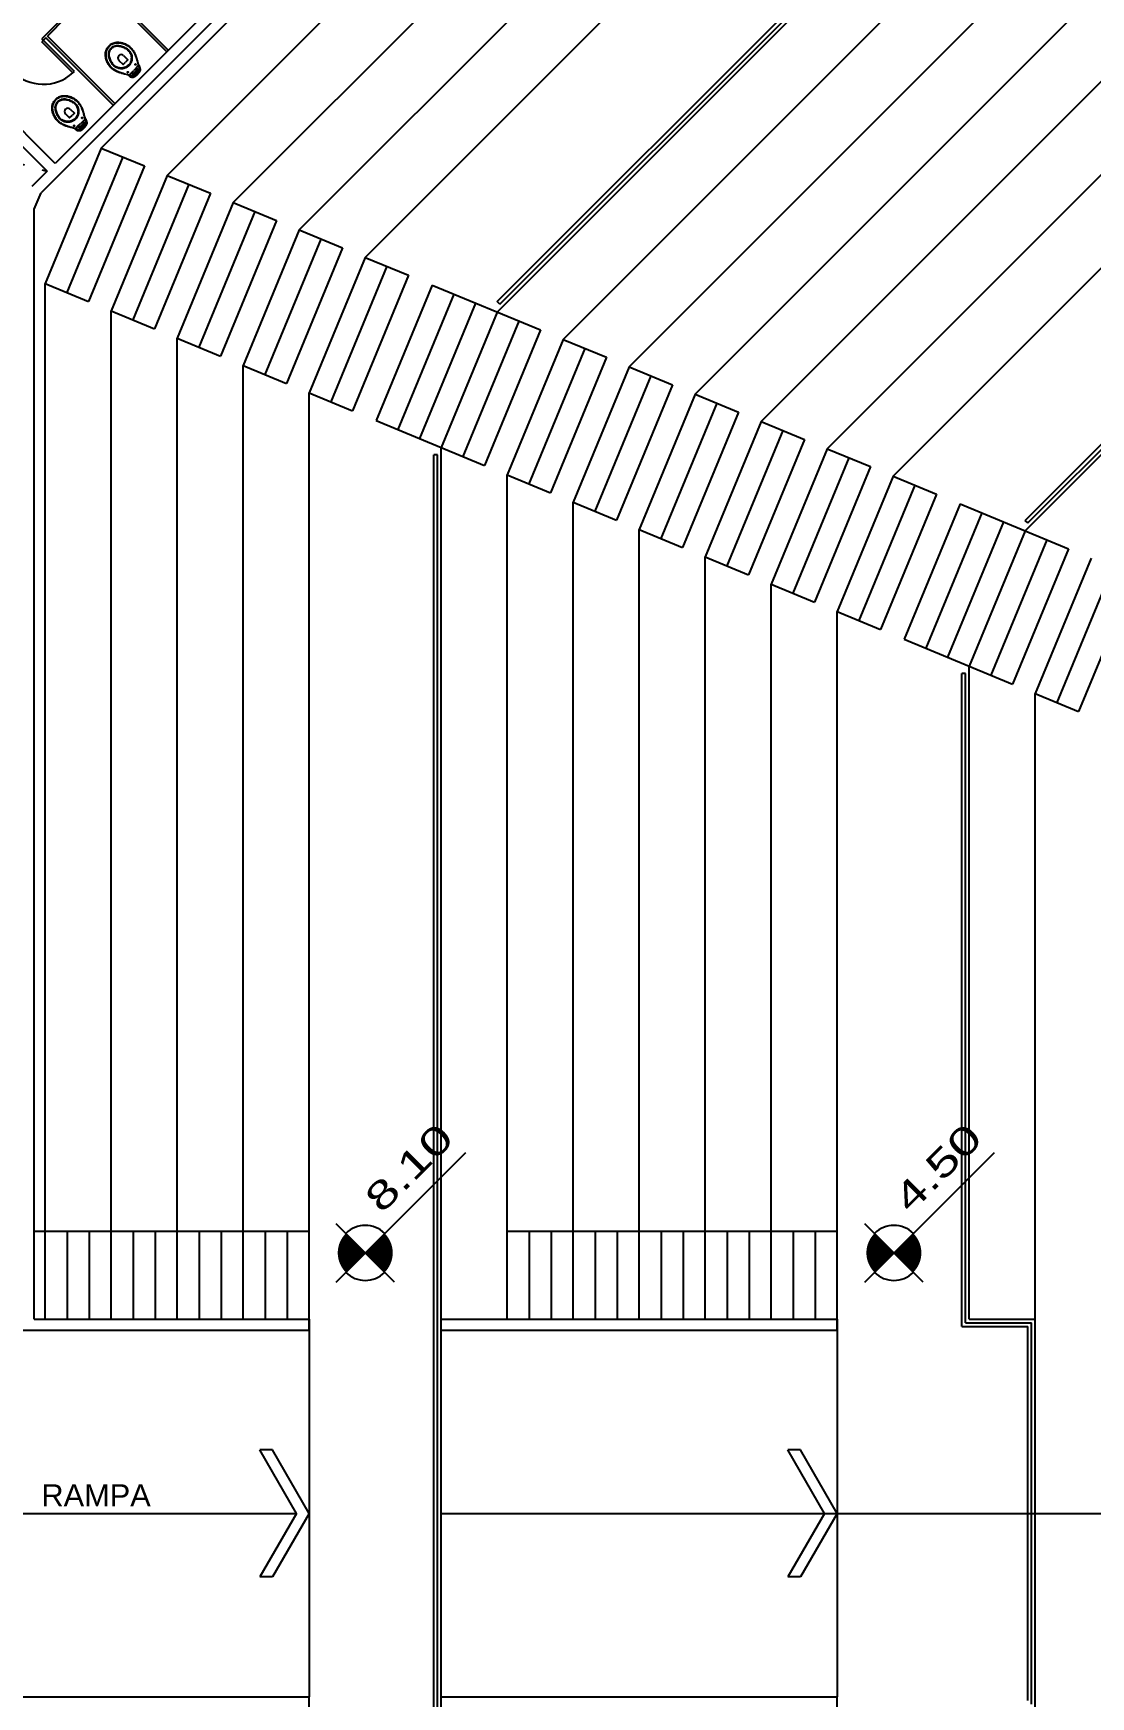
# Model space of a CAD drawing. Extents: x 964 to 1225, y -27 to 210.
# Drawn here: x 1046.77 to 1061.19, y 132.08 to 154.76 of the extents above; entities that cross this region are included whole.
import ezdxf

# ---------------------------------------------------------------- set-up
doc = ezdxf.new("R2010")
doc.units = 0
doc.header["$LTSCALE"] = 2
doc.linetypes.add('DASHDOT2', pattern=[12.7, 6.35, -3.175, 0, -3.175])
doc.linetypes.add('HIDDEN', pattern=[0.375, 0.25, -0.125])
for name, color, linetype in [('ARQUIBANCADA-ARY', 2, 'CONTINUOUS'), ('DIVISÓRIAS-ARY', 2, 'CONTINUOUS'), ('ESQUADRIA-ARY', 2, 'CONTINUOUS'), ('INDIC-CORTE-TBS', 4, 'DASHDOT2'), ('L_DECA', 7, 'CONTINUOUS'), ('NOVOSNIVEIS', 30, 'CONTINUOUS'), ('PAREDE-ALTA-ARY', 1, 'CONTINUOUS'), ('PEÇAS-SANIT-ARY', 7, 'CONTINUOUS'), ('RAMPA-INT-ARY', 7, 'CONTINUOUS'), ('RAMPA-PROJ-ARY', 7, 'HIDDEN'), ('TEXTO-PB-COR-ARY', 12, 'CONTINUOUS')]:
    doc.layers.add(name, color=color, linetype=linetype)
doc.styles.add('ARIAL', font='arial.ttf', dxfattribs={"height": 0.5})
doc.styles.add('REGUA60', font='arial.ttf')

# ---------------------------------------------------------------- blocks, each defined once
blk = doc.blocks.new('RAV10')
at = {"layer": 'L_DECA'}
blk.add_lwpolyline([(4.6, -12.9), (8.2, -12.9), (8.2, -12.9), (8.7, -13), (9.2, -13.2), (9.6, -13.5), (9.9, -14), (10.1, -14.3), (10.1, -14.3), (10.1, -14.3), (10.1, -14.3), (10.1, -14.3), (10.1, -14.3), (12.2, -18), (12.2, -18), (12.5, -18.6), (12.8, -19.1), (13.1, -19.6), (13.3, -20.1), (13.3, -20.1), (13.6, -20.6), (13.9, -21.1), (14.2, -21.5), (14.5, -22.1), (14.7, -22.6), (15, -23.1), (15.3, -23.6), (15.5, -24.1), (15.5, -24.1), (15.9, -24.8), (16.3, -25.6), (16.6, -26.3), (16.9, -27), (17.2, -27.8), (17.5, -28.6), (17.8, -29.4), (18, -30.2), (18, -30.2), (18.3, -31.4), (18.6, -32.6), (18.8, -33.9), (19, -35.2), (19.1, -36.4), (19.1, -37.7), (19.1, -39), (19, -40.3), (19, -40.3), (18.8, -41.6), (18.6, -42.9), (18.2, -44.2), (17.9, -45.5), (17.4, -46.8), (16.9, -48), (16.4, -49.3), (15.8, -50.4), (15.8, -50.4), (15.2, -51.4), (14.6, -52.3), (13.9, -53.1), (13.3, -53.9), (12.5, -54.8), (11.7, -55.5), (10.9, -56.3), (10.1, -57), (10.1, -57), (9, -57.8), (7.9, -58.5), (6.6, -59.1), (5.4, -59.6), (4.1, -60), (2.8, -60.3), (1.4, -60.4), (0, -60.5), (0, -60.5), (-1.4, -60.4), (-2.7, -60.3), (-4, -60), (-5.3, -59.6), (-6.6, -59.1), (-7.8, -58.5), (-9, -57.8), (-10.1, -57), (-10.1, -57), (-10.9, -56.3), (-11.7, -55.5), (-12.5, -54.8), (-13.2, -53.9), (-13.9, -53.1), (-14.5, -52.3), (-15.1, -51.4), (-15.7, -50.4), (-15.7, -50.4), (-16.3, -49.3), (-16.9, -48), (-17.4, -46.8), (-17.8, -45.5), (-18.2, -44.2), (-18.5, -42.9), (-18.7, -41.6), (-19, -40.3), (-19, -40.3), (-19, -39), (-19, -37.7), (-19, -36.4), (-18.9, -35.2), (-18.7, -33.9), (-18.5, -32.6), (-18.2, -31.4), (-17.9, -30.2), (-17.9, -30.2), (-17.7, -29.4), (-17.4, -28.6), (-17.1, -27.8), (-16.9, -27), (-16.6, -26.3), (-16.2, -25.6), (-15.8, -24.8), (-15.5, -24.1), (-15.5, -24.1), (-15.2, -23.6), (-15, -23.1), (-14.7, -22.6), (-14.4, -22.1), (-14.2, -21.5), (-13.9, -21.1), (-13.6, -20.6), (-13.3, -20.1), (-13.3, -20.1), (-13.1, -19.6), (-12.8, -19.1), (-12.4, -18.6), (-12.1, -18), (-10.1, -14.3), (-10.1, -14.3), (-10.1, -14.3), (-10.1, -14.3), (-10.1, -14.3), (-10.1, -14.3), (-9.8, -14), (-9.8, -14), (-9.6, -13.5), (-9.1, -13.2), (-8.6, -13), (-8.1, -12.9), (-4.5, -12.9)], dxfattribs=at)
at = {"layer": 'L_DECA', "color": 1}
for points in [[(12.2, -18), (13.3, -20.1), (13.3, -20.1), (13.6, -20.6), (13.8, -21.1), (14.1, -21.5), (14.3, -22.1), (14.5, -22.6), (14.7, -23.1), (15, -23.6), (15.2, -24.1), (15.2, -24.1), (15.5, -24.8), (15.9, -25.6), (16.2, -26.3), (16.6, -27.1), (16.9, -27.8), (17.1, -28.5), (17.4, -29.4), (17.6, -30.2), (17.6, -30.2), (17.9, -31.4), (18.1, -32.6), (18.3, -33.9), (18.5, -35.2), (18.5, -36.4), (18.5, -37.7), (18.5, -39), (18.4, -40.3), (18.4, -40.3), (18.2, -41.6), (17.9, -42.9), (17.6, -44.2), (17.2, -45.5), (16.7, -46.8), (16.2, -48), (15.6, -49.3), (15, -50.4), (15, -50.4), (14.4, -51.2), (13.9, -52), (13.3, -52.8), (12.8, -53.5), (12.2, -54.2), (11.5, -54.9), (10.9, -55.5), (10.1, -56.2), (10.1, -56.2), (9, -57.1), (7.9, -57.8), (6.6, -58.4), (5.4, -58.9), (4.1, -59.3), (2.8, -59.6), (1.4, -59.8), (0, -59.8), (0, -59.8), (-1.4, -59.8), (-2.7, -59.6), (-4.1, -59.3), (-5.3, -58.9), (-6.6, -58.4), (-7.8, -57.8), (-9, -57.1), (-10.1, -56.2), (-10.1, -56.2), (-10.8, -55.5), (-11.5, -54.9), (-12.1, -54.2), (-12.7, -53.5), (-13.3, -52.8), (-13.9, -52), (-14.4, -51.2), (-14.9, -50.4), (-14.9, -50.4), (-15.5, -49.3), (-16.1, -48), (-16.6, -46.8), (-17.1, -45.5), (-17.5, -44.2), (-17.9, -42.9), (-18.1, -41.6), (-18.3, -40.3), (-18.3, -40.3), (-18.4, -39.1), (-18.5, -37.7), (-18.5, -36.4), (-18.4, -35.2), (-18.2, -33.9), (-18, -32.6), (-17.8, -31.4), (-17.5, -30.2), (-17.5, -30.2), (-17.3, -29.4), (-17, -28.6), (-16.8, -27.8), (-16.5, -27.1), (-16.2, -26.3), (-15.8, -25.6), (-15.5, -24.8), (-15.2, -24.1), (-15.2, -24.1), (-15, -23.6), (-14.7, -23.1), (-14.5, -22.6), (-14.2, -22.1), (-14, -21.5), (-13.7, -21.1), (-13.5, -20.6), (-13.2, -20.1), (-12.1, -18)], [(-12.9, -30.2), (-12.9, -30.2), (-12.4, -29.3), (-11.9, -28.4), (-11.2, -27.7), (-10.6, -26.9), (-9.9, -26.2), (-9.2, -25.6), (-8.4, -25), (-7.5, -24.4), (-6.7, -23.9), (-5.8, -23.5), (-4.9, -23.1), (-3.9, -22.8), (-3, -22.6), (-2, -22.4), (-1, -22.3), (0, -22.2), (0, -22.2), (1, -22.3), (2, -22.4), (3, -22.6), (4, -22.8), (5, -23.1), (5.8, -23.5), (6.8, -23.9), (7.6, -24.4), (8.5, -25), (9.3, -25.6), (10, -26.2), (10.6, -26.9), (11.3, -27.7), (12, -28.4), (12.5, -29.3), (13, -30.2), (13, -30.2), (13.6, -31.3), (14, -32.6), (14.3, -33.8), (14.6, -35.1), (14.7, -36.4), (14.7, -37.7), (14.7, -39), (14.4, -40.3), (14.4, -40.3), (14.2, -41.6), (13.8, -42.9), (13.4, -44.2), (12.9, -45.5), (12.4, -46.8), (11.7, -48), (11.1, -49.3), (10.4, -50.4), (10.4, -50.4), (9.4, -51.7), (8.4, -52.8), (7.2, -53.8), (5.9, -54.6), (4.5, -55.2), (3.1, -55.8), (1.5, -56.1), (0, -56.2), (0, -56.2), (-1.5, -56.1), (-3.1, -55.8), (-4.4, -55.2), (-5.8, -54.6), (-7.1, -53.8), (-8.3, -52.8), (-9.3, -51.7), (-10.3, -50.4), (-10.3, -50.4), (-11, -49.3), (-11.7, -48), (-12.3, -46.8), (-12.8, -45.5), (-13.3, -44.2), (-13.7, -42.9), (-14.1, -41.6), (-14.4, -40.3), (-14.4, -40.3), (-14.6, -39), (-14.7, -37.7), (-14.6, -36.4), (-14.5, -35.1), (-14.2, -33.8), (-13.9, -32.6), (-13.5, -31.3), (-12.9, -30.2)], [(-7.7, -9.4), (-8.1, -10.1), (-8.5, -10.8), (-8.6, -11.4), (-8.8, -12.2), (-8.8, -13.1)], [(-5.1, -12.9), (-5.1, -9.7), (-5.1, -7.8), (-5.1, -7.8), (-5.2, -7.6), (-5.3, -7.5), (-5.5, -7.4), (-5.9, -7.6), (-5.9, -7.6), (-6.4, -8), (-7.1, -8.6), (-7.7, -9.4)], [(5.1, -9.3), (5, -8.9), (4.6, -8.3), (3.9, -7.8), (3.1, -7.7), (0, -7.7), (-3.1, -7.7), (-3.1, -7.7), (-3.9, -7.8), (-4.5, -8.3), (-5, -8.9), (-5.1, -9.7)], [(4.6, -12.9), (4.6, -12.9), (4.2, -12.9), (3.9, -12.6), (3.6, -12.4), (3.6, -12), (3.6, -10.7), (3.6, -10.7), (3.6, -10.5), (3.6, -10.4), (3.7, -10.2), (3.9, -10.1), (3.9, -10.1), (3.9, -9.9), (3.9, -9.7), (3.8, -9.5), (3.6, -9.4), (0, -9.4), (-3.5, -9.4), (-3.5, -9.4), (-3.7, -9.5), (-3.9, -9.7), (-3.9, -9.9), (-3.8, -10.1), (-3.8, -10.1), (-3.6, -10.2), (-3.6, -10.4), (-3.5, -10.5), (-3.5, -10.7), (-3.5, -12), (-3.5, -12), (-3.6, -12.4), (-3.8, -12.6), (-4.1, -12.9), (-4.5, -12.9)], [(3.7, -10.3), (0, -10.3), (-3.6, -10.3)], [(5.1, -12.9), (5.1, -9.7), (5.1, -7.8), (5.1, -7.8), (5.2, -7.6), (5.3, -7.5), (5.5, -7.4), (5.9, -7.6), (5.9, -7.6), (6.4, -8), (7.1, -8.6), (7.7, -9.4)], [(7.7, -9.4), (8.1, -10.1), (8.5, -10.8), (8.6, -11.4), (8.8, -12.2), (8.8, -13.1)], [(-12, -30.2), (-12, -30.2), (-11.5, -29.4), (-11, -28.6), (-10.4, -27.9), (-9.8, -27.2), (-9.1, -26.7), (-8.5, -26.1), (-7.7, -25.5), (-6.9, -25), (-6.1, -24.6), (-5.3, -24.2), (-4.5, -23.9), (-3.6, -23.6), (-2.8, -23.4), (-1.8, -23.2), (-0.9, -23.2), (0, -23.1), (0, -23.1), (0.9, -23.2), (1.9, -23.2), (2.8, -23.4), (3.6, -23.6), (4.5, -23.9), (5.4, -24.2), (6.2, -24.6), (7, -25), (7.7, -25.5), (8.5, -26.1), (9.2, -26.7), (9.8, -27.2), (10.4, -27.9), (11, -28.6), (11.5, -29.4), (12, -30.2), (12, -30.2), (12.7, -31.3), (13.2, -32.6), (13.6, -33.8), (13.9, -35), (14.1, -36.4), (14.1, -37.7), (14.1, -39), (13.9, -40.3), (13.9, -40.3), (13.6, -41.7), (13.2, -43), (12.8, -44.3), (12.3, -45.5), (11.7, -46.9), (11.1, -48.1), (10.4, -49.3), (9.6, -50.4), (9.6, -50.4), (8.8, -51.6), (7.8, -52.6), (6.7, -53.5), (5.5, -54.2), (4.2, -54.8), (2.8, -55.3), (1.5, -55.5), (0, -55.7), (0, -55.7), (-1.5, -55.5), (-2.8, -55.3), (-4.2, -54.8), (-5.4, -54.2), (-6.6, -53.5), (-7.7, -52.6), (-8.7, -51.6), (-9.6, -50.4), (-9.6, -50.4), (-10.3, -49.3), (-11, -48.1), (-11.7, -46.9), (-12.2, -45.5), (-12.7, -44.3), (-13.1, -43), (-13.5, -41.7), (-13.8, -40.3), (-13.8, -40.3), (-14, -39), (-14.1, -37.7), (-14, -36.4), (-13.9, -35), (-13.6, -33.8), (-13.2, -32.6), (-12.7, -31.3), (-12, -30.2)], [(-4.5, -37), (-4.5, -29), (0, -29)], [(4.6, -37), (4.6, -29), (0, -29)]]:
    blk.add_lwpolyline(points, dxfattribs=at)
at = {"layer": 'L_DECA', "color": 7}
for points in [[(10.1, -14.3), (10.1, -14.3), (10.1, -14.3), (10.1, -14.3), (10.1, -14.3), (10.1, -14.3), (9.6, -11.3), (9.6, -11.3), (9.3, -10.2), (8.9, -9.3), (8.3, -8.5), (7.7, -7.7), (6.9, -7), (6.1, -6.5), (5.1, -6.2), (4.1, -5.9), (4.1, -5.9), (3.6, -5.8), (3.1, -5.7), (2.6, -5.6), (2, -5.6), (1.5, -5.6), (1, -5.5), (0.5, -5.5), (0, -5.5), (0, -5.5), (-0.5, -5.5), (-1, -5.5), (-1.5, -5.6), (-2, -5.6), (-2.5, -5.6), (-3, -5.7), (-3.5, -5.8), (-4, -5.9), (-4, -5.9), (-5, -6.2), (-6, -6.5), (-6.9, -7), (-7.6, -7.7), (-8.2, -8.5), (-8.8, -9.3), (-9.3, -10.2), (-9.6, -11.3), (-10, -14.3), (-10, -14.3), (-10, -14.3), (-10, -14.3), (-10, -14.3), (-10.1, -14.3)], [(-4.5, -12.9), (0, -12.9)], [(4.6, -12.9), (0, -12.9)]]:
    blk.add_lwpolyline(points, dxfattribs=at)
at = {"layer": 'L_DECA', "color": 1}
for centre in [(-7.6, -17), (7.6, -17)]:
    blk.add_circle(centre, 0.672, dxfattribs=at)
blk.add_arc((0, -37), 4.56, 180, 0, dxfattribs=at)

msp = doc.modelspace()

# ---------------------------------------------------------------- linework, layer by layer
at = {"layer": 'ARQUIBANCADA-ARY'}
for p, q in [((1053.092, 150.958), (1073.646, 171.512)), ((1047.692, 153.195), (1057.677, 163.18)), ((1048.592, 152.822), (1058.313, 162.543)), ((1049.492, 152.45), (1058.95, 161.907)), ((1050.392, 152.077), (1059.586, 161.27)), ((1051.292, 151.704), (1060.222, 160.634)), ((1053.992, 150.586), (1062.132, 158.725)), ((1054.892, 150.213), (1062.768, 158.089)), ((1055.792, 149.84), (1063.404, 157.452)), ((1056.692, 149.467), (1064.041, 156.816)), ((1057.592, 149.094), (1064.677, 156.179)), ((1058.492, 148.722), (1065.314, 155.543)), ((1060.292, 147.976), (1066.586, 154.27)), ((1047.692, 153.195), (1046.927, 151.347)), ((1047.692, 153.195), (1048.284, 152.95)), ((1047.988, 153.073), (1047.223, 151.225)), ((1048.284, 152.95), (1047.518, 151.102)), ((1048.592, 152.822), (1047.827, 150.975)), ((1048.888, 152.7), (1048.123, 150.852)), ((1048.592, 152.822), (1049.184, 152.577)), ((1049.184, 152.577), (1048.418, 150.73)), ((1049.492, 152.45), (1048.727, 150.602)), ((1049.492, 152.45), (1050.084, 152.205)), ((1049.788, 152.327), (1049.023, 150.479)), ((1050.084, 152.205), (1049.318, 150.357)), ((1050.392, 152.077), (1049.627, 150.229)), ((1050.392, 152.077), (1050.984, 151.832)), ((1050.688, 151.954), (1049.923, 150.107)), ((1050.984, 151.832), (1050.218, 149.984)), ((1051.292, 151.704), (1050.527, 149.856)), ((1051.588, 151.582), (1050.823, 149.734)), ((1051.292, 151.704), (1051.884, 151.459)), ((1046.927, 137.227), (1046.927, 151.347)), ((1046.927, 151.347), (1047.518, 151.102)), ((1051.884, 151.459), (1051.118, 149.611)), ((1052.205, 151.326), (1051.44, 149.478)), ((1052.205, 151.326), (1053.684, 150.714)), ((1052.501, 151.203), (1051.736, 149.356)), ((1052.797, 151.081), (1052.031, 149.233)), ((1047.827, 137.227), (1047.827, 150.975)), ((1047.827, 150.975), (1048.418, 150.73)), ((1053.092, 150.958), (1052.327, 149.111)), ((1053.388, 150.836), (1052.623, 148.988)), ((1053.684, 150.714), (1052.918, 148.866)), ((1048.727, 137.227), (1048.727, 150.602)), ((1048.727, 150.602), (1049.318, 150.357)), ((1053.992, 150.586), (1053.227, 148.738)), ((1054.288, 150.463), (1053.523, 148.615)), ((1053.992, 150.586), (1054.584, 150.341)), ((1049.627, 137.227), (1049.627, 150.229)), ((1049.627, 150.229), (1050.218, 149.984)), ((1054.584, 150.341), (1053.818, 148.493)), ((1054.892, 150.213), (1054.127, 148.365)), ((1054.892, 150.213), (1055.484, 149.968)), ((1055.188, 150.09), (1054.423, 148.243)), ((1055.484, 149.968), (1054.718, 148.12)), ((1050.527, 137.227), (1050.527, 149.856)), ((1050.527, 149.856), (1051.118, 149.611)), ((1055.792, 149.84), (1055.027, 147.992)), ((1056.088, 149.718), (1055.323, 147.87)), ((1055.792, 149.84), (1056.384, 149.595)), ((1051.44, 149.478), (1052.918, 148.866)), ((1056.384, 149.595), (1055.618, 147.747)), ((1056.692, 149.467), (1055.927, 147.619)), ((1056.988, 149.345), (1056.223, 147.497)), ((1056.692, 149.467), (1057.284, 149.222)), ((1052.327, 120.044), (1052.327, 149.111)), ((1057.284, 149.222), (1056.518, 147.375)), ((1057.592, 149.094), (1056.827, 147.247)), ((1057.592, 149.094), (1058.184, 148.85)), ((1057.888, 148.972), (1057.123, 147.124)), ((1058.184, 148.85), (1057.418, 147.002)), ((1053.227, 137.227), (1053.227, 148.738)), ((1053.227, 148.738), (1053.818, 148.493)), ((1058.492, 148.722), (1057.727, 146.874)), ((1058.788, 148.599), (1058.023, 146.751)), ((1058.492, 148.722), (1059.084, 148.477)), ((1054.127, 137.227), (1054.127, 148.365)), ((1054.127, 148.365), (1054.718, 148.12)), ((1059.084, 148.477), (1058.318, 146.629)), ((1059.405, 148.343), (1058.64, 146.496)), ((1059.405, 148.343), (1060.884, 147.731)), ((1059.701, 148.221), (1058.936, 146.373)), ((1055.027, 137.227), (1055.027, 147.992)), ((1055.027, 147.992), (1055.618, 147.747)), ((1059.997, 148.099), (1059.231, 146.251)), ((1060.292, 147.976), (1059.527, 146.128)), ((1060.588, 147.854), (1059.823, 146.006)), ((1060.884, 147.731), (1060.118, 145.883)), ((1055.927, 137.227), (1055.927, 147.619)), ((1055.927, 147.619), (1056.518, 147.375)), ((1061.192, 147.603), (1060.427, 145.756)), ((1061.488, 147.481), (1060.723, 145.633)), ((1056.827, 137.227), (1056.827, 147.247)), ((1056.827, 147.247), (1057.418, 147.002)), ((1061.784, 147.358), (1061.018, 145.511)), ((1057.727, 137.227), (1057.727, 146.874)), ((1057.727, 146.874), (1058.318, 146.629)), ((1058.64, 146.496), (1060.118, 145.883)), ((1059.527, 137.227), (1059.527, 146.128)), ((1060.427, 145.756), (1061.018, 145.511)), ((1060.427, 137.227), (1060.427, 145.756)), ((1046.78, 138.427), (1050.527, 138.427)), ((1047.227, 138.427), (1047.227, 137.227)), ((1047.527, 138.427), (1047.527, 137.227)), ((1048.127, 138.427), (1048.127, 137.227)), ((1048.427, 138.427), (1048.427, 137.227)), ((1049.027, 138.427), (1049.027, 137.227)), ((1049.327, 138.427), (1049.327, 137.227)), ((1049.927, 138.427), (1049.927, 137.227)), ((1050.227, 138.427), (1050.227, 137.227)), ((1053.227, 138.427), (1057.727, 138.427)), ((1053.527, 138.427), (1053.527, 137.227)), ((1053.827, 138.427), (1053.827, 137.227)), ((1054.427, 138.427), (1054.427, 137.227)), ((1054.727, 138.427), (1054.727, 137.227)), ((1055.327, 138.427), (1055.327, 137.227)), ((1055.627, 138.427), (1055.627, 137.227)), ((1056.227, 138.427), (1056.227, 137.227)), ((1056.527, 138.427), (1056.527, 137.227)), ((1057.127, 138.427), (1057.127, 137.227)), ((1057.427, 138.427), (1057.427, 137.227)), ((1052.327, 137.227), (1057.727, 137.227)), ((1052.327, 137.077), (1057.727, 137.077)), ((1057.727, 137.077), (1057.727, 137.227)), ((1057.727, 137.227), (1057.727, 137.077)), ((1059.427, 137.127), (1060.327, 137.127)), ((1059.477, 137.177), (1060.377, 137.177)), ((1059.527, 137.227), (1060.427, 137.227)), ((1060.327, 132.027), (1060.327, 137.127)), ((1060.377, 131.977), (1060.377, 137.177)), ((1060.427, 131.927), (1060.427, 137.227)), ((1052.327, 132.077), (1057.727, 132.077)), ((1057.727, 131.927), (1057.727, 132.077))]:
    msp.add_line(p, q, dxfattribs=at)
at = {"layer": 'DIVISÓRIAS-ARY'}
for p, q in [((1048.586, 154.508), (1047.666, 155.428)), ((1048.607, 154.53), (1047.688, 155.449)), ((1047.186, 154.989), (1046.882, 154.685)), ((1047.207, 154.968), (1046.959, 154.721)), ((1046.938, 154.699), (1046.882, 154.643)), ((1046.938, 154.699), (1046.903, 154.664)), ((1047.857, 153.78), (1046.938, 154.699)), ((1047.879, 153.801), (1046.959, 154.721)), ((1047.326, 154.24), (1046.882, 154.685)), ((1046.903, 154.664), (1046.882, 154.643)), ((1047.305, 154.219), (1046.882, 154.643)), ((1047.305, 154.219), (1047.326, 154.24))]:
    msp.add_line(p, q, dxfattribs=at)
at = {"layer": 'ESQUADRIA-ARY'}
for p, q in [((1053.092, 151.1), (1073.504, 171.512)), ((1053.128, 151.064), (1073.54, 171.476)), ((1060.292, 148.118), (1066.586, 154.412)), ((1060.328, 148.082), (1066.586, 154.341)), ((1053.128, 151.064), (1053.092, 151.1)), ((1052.227, 120.144), (1052.227, 149.011)), ((1052.277, 149.011), (1052.227, 149.011)), ((1052.277, 120.144), (1052.277, 149.011)), ((1060.328, 148.082), (1060.292, 148.118)), ((1059.477, 146.028), (1059.427, 146.028)), ((1059.427, 137.127), (1059.427, 146.028)), ((1059.477, 137.177), (1059.477, 146.028))]:
    msp.add_line(p, q, dxfattribs=at)
at = {"layer": 'ESQUADRIA-ARY', "color": 7, "ltscale": 0.5}
msp.add_arc((1046.903, 154.664), 0.6, 225, 312.134, dxfattribs=at)
at = {"layer": 'INDIC-CORTE-TBS', "ltscale": 0.5}
msp.add_line((1018.027, 134.577), (1091.027, 134.577), dxfattribs=at)
at = {"layer": 'NOVOSNIVEIS'}
for p, q in [((1050.895, 137.732), (1052.663, 139.499)), ((1058.104, 137.732), (1059.872, 139.499)), ((1051.691, 137.732), (1050.895, 138.527)), ((1058.899, 137.732), (1058.104, 138.527))]:
    msp.add_line(p, q, dxfattribs=at)
at = {"layer": 'NOVOSNIVEIS', "const_width": 0.375}
for points in [[(1051.16, 137.997, -0.414214), (1051.16, 138.262, -0.618034)], [(1051.425, 137.997, 0.414214), (1051.425, 138.262, 0.618034)], [(1058.369, 137.997, -0.414214), (1058.369, 138.262, -0.618034)], [(1058.634, 137.997, 0.414214), (1058.634, 138.262, 0.618034)]]:
    msp.add_lwpolyline(points, format="xyb", dxfattribs=at)
at = {"layer": 'NOVOSNIVEIS'}
for centre, start, end in [((1051.293, 138.129), 45, 135), ((1058.502, 138.129), 45, 135), ((1051.293, 138.129), 225, 315), ((1058.502, 138.129), 225, 315)]:
    msp.add_arc(centre, 0.375, start, end, dxfattribs=at)
at = {"layer": 'PAREDE-ALTA-ARY'}
for p, q in [((1057.573, 163.284), (1046.872, 152.583)), ((1054.32, 160.243), (1047.063, 152.986)), ((1054.32, 160.243), (1047.063, 152.986)), ((1046.957, 152.88), (1045.11, 154.727)), ((1047.063, 152.986), (1045.15, 154.899)), ((1046.957, 152.88), (1046.745, 152.668)), ((1046.78, 152.361), (1046.872, 152.583)), ((1046.78, 137.227), (1046.78, 152.361)), ((1044.93, 137.077), (1050.527, 137.077)), ((1046.78, 137.227), (1050.527, 137.227)), ((1050.527, 137.077), (1050.527, 137.227)), ((1050.527, 137.227), (1050.527, 137.077)), ((1044.93, 132.077), (1050.527, 132.077)), ((1050.527, 131.927), (1050.527, 132.077))]:
    msp.add_line(p, q, dxfattribs=at)
at = {"layer": 'RAMPA-INT-ARY'}
for p, q in [((1050.527, 137.077), (1050.527, 132.077)), ((1057.727, 137.077), (1057.727, 132.077)), ((1050.027, 135.443), (1049.854, 135.443)), ((1050.354, 134.577), (1049.854, 135.443)), ((1050.527, 134.577), (1050.027, 135.443)), ((1057.554, 134.577), (1057.054, 135.443)), ((1057.227, 135.443), (1057.054, 135.443)), ((1057.727, 134.577), (1057.227, 135.443)), ((1044.977, 134.577), (1050.354, 134.577)), ((1050.354, 134.577), (1049.854, 133.711)), ((1050.527, 134.577), (1050.027, 133.711)), ((1052.327, 134.577), (1057.554, 134.577)), ((1057.554, 134.577), (1057.054, 133.711)), ((1057.727, 134.577), (1057.227, 133.711)), ((1050.027, 133.711), (1049.854, 133.711)), ((1057.227, 133.711), (1057.054, 133.711))]:
    msp.add_line(p, q, dxfattribs=at)
at = {"layer": 'RAMPA-PROJ-ARY'}
msp.add_line((1044.721, 153.506), (1046.957, 152.88), dxfattribs=at)

# ---------------------------------------------------------------- block references
at = {"layer": 'PEÇAS-SANIT-ARY', "ltscale": 0.5, "xscale": 0.01, "yscale": 0.01, "zscale": 0.01, "rotation": 225}
for p in [(1048.227, 154.161), (1047.499, 153.432)]:
    msp.add_blockref('RAV10', p, dxfattribs=at)

# ---------------------------------------------------------------- texts
at = {"layer": 'NOVOSNIVEIS', "ltscale": 0.5, "style": 'REGUA60', "width": 1.4}
for s, p in [('8.10', (1051.517, 138.654)), ('4.50', (1058.726, 138.654))]:
    msp.add_text(s, height=0.375, rotation=45, dxfattribs=at).set_placement(p)
at = {"layer": 'TEXTO-PB-COR-ARY', "style": 'ARIAL'}
msp.add_text('RAMPA', height=0.3, dxfattribs=at).set_placement((1046.877, 134.674))

doc.saveas('drawing.dxf')
